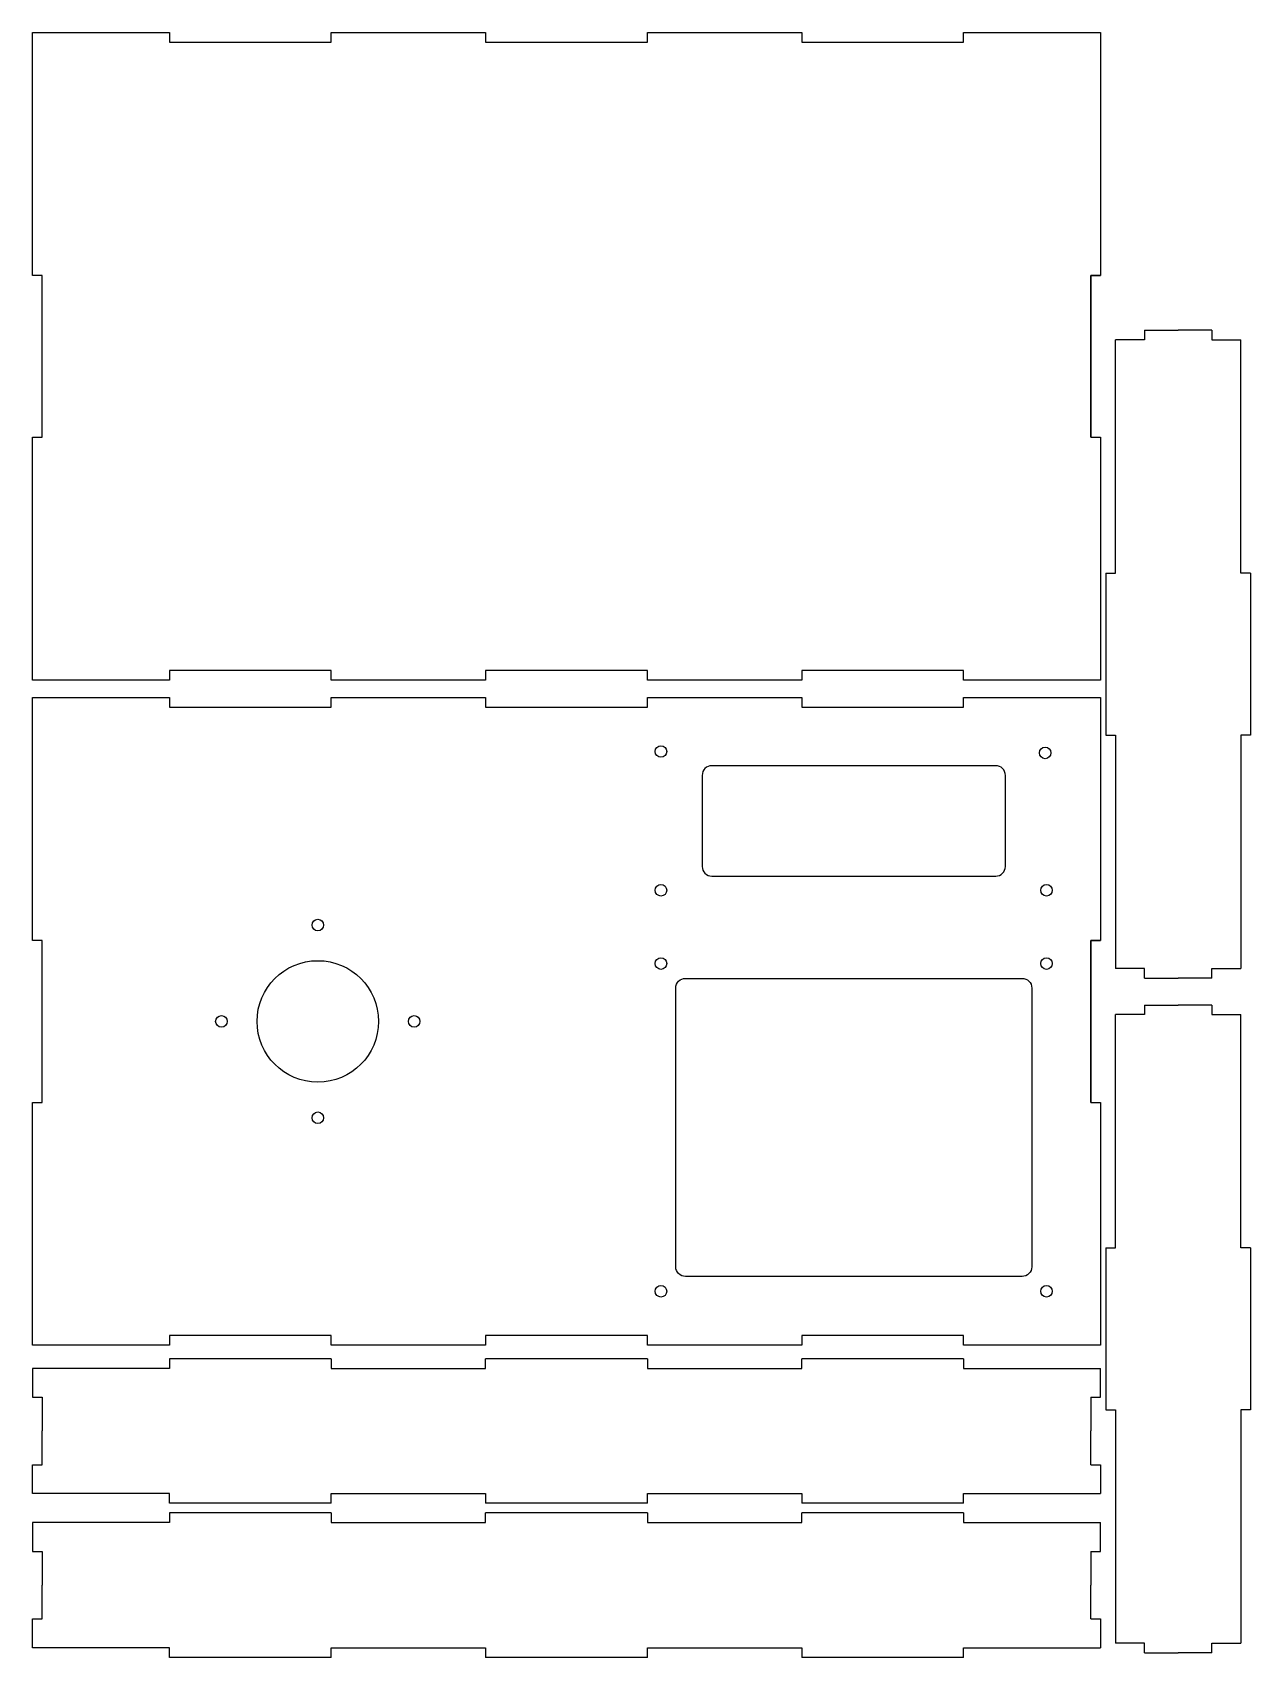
# Model space of a CAD drawing. Header units: millimetres. Extents: x -544 to 88, y -540 to 303.
import ezdxf

# ---------------------------------------------------------------- set-up
doc = ezdxf.new("R2010")
doc.units = ezdxf.units.MM
doc.layers.get('0').update_dxf_attribs({"linetype": 'CONTINUOUS'})

msp = doc.modelspace()

# ---------------------------------------------------------------- linework, layer by layer
for p, q in [((5, 93), (5, 177)), ((5, 177), (10, 177)), ((32.8, 143.5), (17.8, 143.5)), ((17.8, 22.5), (17.8, 143.5)), ((32.8, 148.5), (50.3, 148.5)), ((32.8, 148.5), (32.8, 143.5)), ((67.8, 148.5), (50.3, 148.5)), ((67.8, 148.5), (67.8, 143.5)), ((67.8, 143.5), (82.8, 143.5)), ((82.8, 22.5), (82.8, 143.5)), ((5, 93), (10, 93)), ((12.8, 22.5), (12.8, -61.5)), ((12.8, 22.5), (17.8, 22.5)), ((87.8, 22.5), (82.8, 22.5)), ((87.8, 22.5), (87.8, -61.5)), ((12.8, -61.5), (17.8, -61.5)), ((17.8, -61.5), (17.8, -182.5)), ((87.8, -61.5), (82.8, -61.5)), ((82.8, -61.5), (82.8, -182.5)), ((5, -168), (10, -168)), ((5, -252), (5, -168)), ((32.8, -182.5), (17.8, -182.5)), ((32.8, -187.5), (32.8, -182.5)), ((67.8, -182.5), (82.8, -182.5)), ((67.8, -187.5), (67.8, -182.5)), ((32.8, -187.5), (50.3, -187.5)), ((67.8, -187.5), (50.3, -187.5)), ((32.8, -201.5), (50.3, -201.5)), ((32.8, -201.5), (32.8, -206.5)), ((67.8, -201.5), (50.3, -201.5)), ((67.8, -201.5), (67.8, -206.5)), ((17.8, -327.5), (17.8, -206.5)), ((32.8, -206.5), (17.8, -206.5)), ((67.8, -206.5), (82.8, -206.5)), ((82.8, -327.5), (82.8, -206.5)), ((5, -252), (10, -252)), ((12.8, -327.5), (12.8, -411.5)), ((12.8, -327.5), (17.8, -327.5)), ((87.8, -327.5), (82.8, -327.5)), ((87.8, -327.5), (87.8, -411.5)), ((-473, -384.99), (-473, -390)), ((-389, -384.99), (-473, -384.99)), ((-389, -384.99), (-389, -390)), ((-309, -390), (-309, -384.99)), ((-225, -384.99), (-309, -384.99)), ((-225, -384.99), (-225, -390)), ((-145, -390), (-145, -384.99)), ((-61, -384.99), (-145, -384.99)), ((-61, -384.99), (-61, -390)), ((-544, -390), (-544, -405)), ((-473, -390), (-544, -390)), ((-389, -390), (-309, -390)), ((-225, -390), (-145, -390)), ((-61, -390), (10, -390)), ((10, -405), (10, -390)), ((-544, -405), (-539, -405)), ((-539, -405), (-539, -422.49)), ((5, -405), (5, -422.49)), ((5, -405), (10, -405)), ((12.8, -411.5), (17.8, -411.5)), ((17.8, -411.5), (17.8, -532.5)), ((82.8, -411.5), (82.8, -532.5)), ((87.8, -411.5), (82.8, -411.5)), ((-539, -439.98), (-539, -422.49)), ((5, -439.98), (5, -422.49)), ((-544, -439.98), (-539, -439.98)), ((-544, -454.98), (-544, -439.98)), ((5, -439.98), (10, -439.98)), ((10, -439.98), (10, -454.98)), ((-473, -454.98), (-544, -454.98)), ((-473, -459.99), (-473, -454.98)), ((-389, -459.99), (-389, -454.98)), ((-389, -454.98), (-309, -454.98)), ((-309, -454.98), (-309, -459.99)), ((-225, -459.99), (-225, -454.98)), ((-225, -454.98), (-145, -454.98)), ((-145, -454.98), (-145, -459.99)), ((-61, -459.99), (-61, -454.98)), ((-61, -454.98), (10, -454.98)), ((-389, -459.99), (-473, -459.99)), ((-225, -459.99), (-309, -459.99)), ((-61, -459.99), (-145, -459.99)), ((-473, -470), (-544, -470)), ((-544, -470), (-544, -485)), ((-473, -464.99), (-473, -470)), ((-389, -464.99), (-473, -464.99)), ((-389, -464.99), (-389, -470)), ((-389, -470), (-309, -470)), ((-309, -470), (-309, -464.99)), ((-225, -464.99), (-309, -464.99)), ((-225, -464.99), (-225, -470)), ((-225, -470), (-145, -470)), ((-61, -464.99), (-145, -464.99)), ((-145, -470), (-145, -464.99)), ((-61, -464.99), (-61, -470)), ((-61, -470), (10, -470)), ((10, -485), (10, -470)), ((-544, -485), (-539, -485)), ((-539, -485), (-539, -502.49)), ((5, -485), (5, -502.49)), ((5, -485), (10, -485)), ((-539, -519.98), (-539, -502.49)), ((5, -519.98), (5, -502.49)), ((-544, -534.98), (-544, -519.98)), ((-544, -519.98), (-539, -519.98)), ((5, -519.98), (10, -519.98)), ((10, -519.98), (10, -534.98)), ((-473, -534.98), (-544, -534.98)), ((-473, -539.99), (-473, -534.98)), ((-389, -534.98), (-309, -534.98)), ((-389, -539.99), (-389, -534.98)), ((-309, -534.98), (-309, -539.99)), ((-225, -534.98), (-145, -534.98)), ((-225, -539.99), (-225, -534.98)), ((-145, -534.98), (-145, -539.99)), ((-61, -539.99), (-61, -534.98)), ((-61, -534.98), (10, -534.98)), ((32.8, -532.5), (17.8, -532.5)), ((32.8, -537.5), (32.8, -532.5)), ((32.8, -537.5), (50.3, -537.5)), ((67.8, -537.5), (50.3, -537.5)), ((67.8, -532.5), (82.8, -532.5)), ((67.8, -537.5), (67.8, -532.5)), ((-389, -539.99), (-473, -539.99)), ((-225, -539.99), (-309, -539.99)), ((-61, -539.99), (-145, -539.99))]:
    msp.add_line(p, q)
for points in [[(-544, 93), (-539, 93), (-539, 177), (-544, 177), (-544, 303), (-473, 303), (-473, 298), (-389, 298), (-389, 303), (-309, 303), (-309, 298), (-225, 298), (-225, 303), (-145, 303), (-145, 298), (-61, 298), (-61, 303), (10, 303), (10, 177), (5, 177), (5, 93), (10, 93), (10, -33), (-61, -33), (-61, -28), (-145, -28), (-145, -33), (-225, -33), (-225, -28), (-309, -28), (-309, -33), (-389, -33), (-389, -28), (-473, -28), (-473, -33), (-544, -33)], [(-544, -42), (-473, -42), (-473, -47), (-389, -47), (-389, -42), (-309, -42), (-309, -47), (-225, -47), (-225, -42), (-145, -42), (-145, -47), (-61, -47), (-61, -42), (10, -42), (10, -168), (5, -168), (5, -252), (10, -252), (10, -378), (-61, -378), (-61, -373), (-145, -373), (-145, -378), (-225, -378), (-225, -373), (-309, -373), (-309, -378), (-389, -378), (-389, -373), (-473, -373), (-473, -378), (-544, -378), (-544, -252), (-539, -252), (-539, -168), (-544, -168)]]:
    msp.add_lwpolyline(points, close=True)
for points in [[(-39.36, -129.64), (-39.36, -82.36, 0.414214), (-44.36, -77.36), (-191.64, -77.36, 0.414214), (-196.64, -82.36), (-196.64, -129.64, 0.414214), (-191.64, -134.64), (-44.36, -134.64, 0.414214)], [(-25.68, -337.32, -0.414214), (-30.68, -342.32), (-205.32, -342.32, -0.414214), (-210.32, -337.32), (-210.32, -192.68, -0.414214), (-205.32, -187.68), (-30.68, -187.68, -0.414214), (-25.68, -192.68)]]:
    msp.add_lwpolyline(points, format="xyb", close=True)
for centre, radius in [((-218, -70), 3), ((-18.71, -70.71), 3), ((-218, -142), 3), ((-18, -142), 3), ((-396, -160), 3), ((-218, -180), 3), ((-18, -180), 3), ((-396, -210), 31.5), ((-446, -210), 3), ((-346, -210), 3), ((-396, -260), 3), ((-218, -350), 3), ((-18, -350), 3)]:
    msp.add_circle(centre, radius)

doc.saveas('drawing.dxf')
